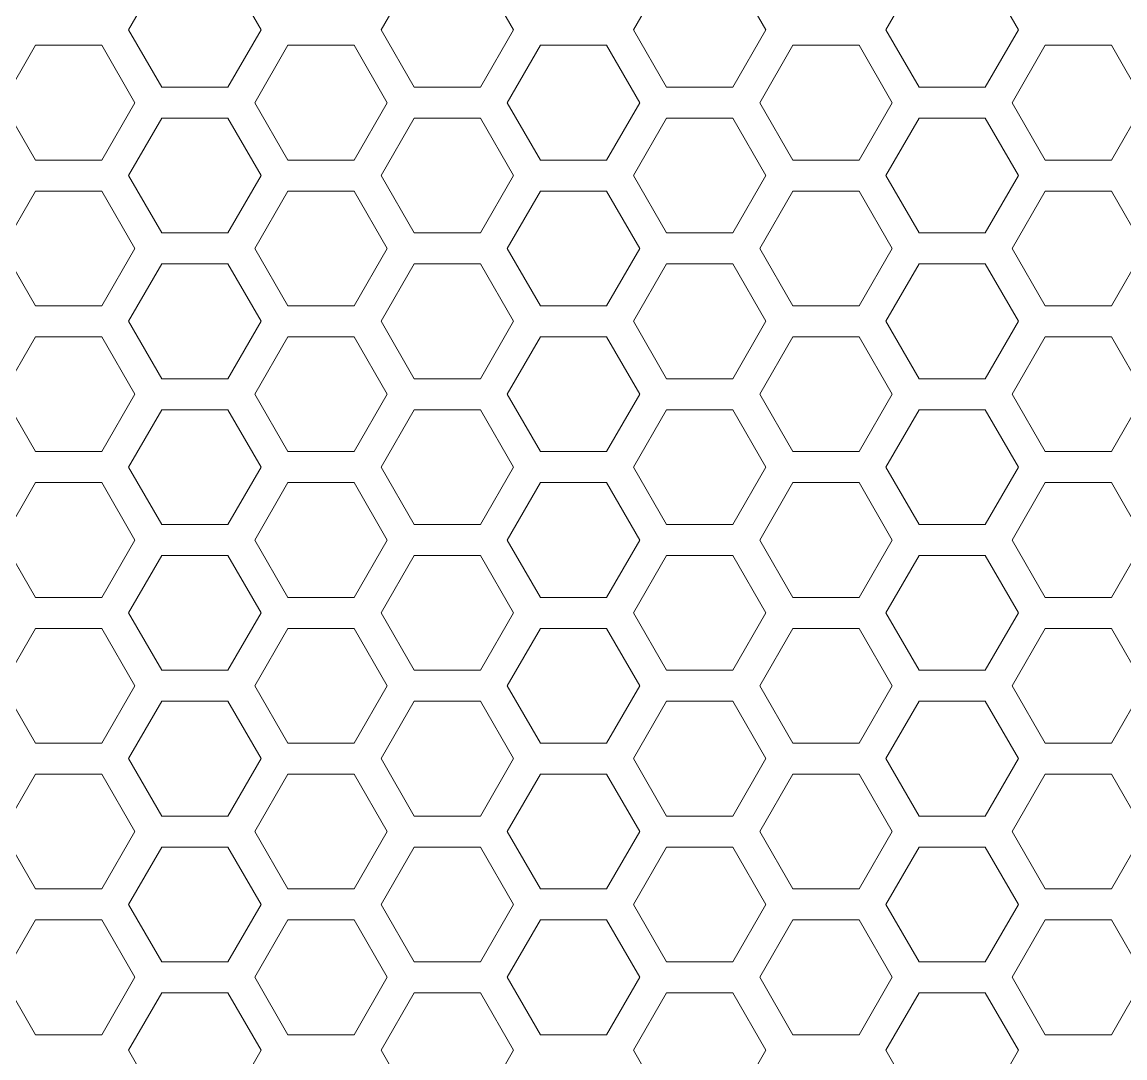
# Model space of a CAD drawing. Header units: millimetres. Extents: x 0 to 140, y -17 to 195.
# Drawn here: x 121.81 to 126.341, y 21.381 to 25.637 of the extents above; entities that cross this region are included whole.
import ezdxf

# ---------------------------------------------------------------- set-up
doc = ezdxf.new("R2010")
doc.units = ezdxf.units.MM
doc.layers.add('4203-42785_1_0', color=7, linetype='Continuous')

# ---------------------------------------------------------------- blocks, each defined once
blk = doc.blocks.new('a')
at = {"layer": '4203-42785_1_0', "color": 0, "linetype": 'ByBlock', "lineweight": 9}
for p, q in [((1506.9262, 364.3192), (1506.8194, 364.1344)), ((1507.2464, 364.1344), (1507.1396, 364.3192)), ((1507.7395, 364.3192), (1507.6327, 364.1344)), ((1508.0596, 364.1344), (1507.9529, 364.3192)), ((1508.5527, 364.3192), (1508.446, 364.1344)), ((1508.8728, 364.1344), (1508.7661, 364.3192)), ((1509.366, 364.3192), (1509.2593, 364.1344)), ((1509.6862, 364.1344), (1509.5794, 364.3192)), ((1511.8058, 364.3192), (1511.6991, 364.1344)), ((1512.1259, 364.1344), (1512.0192, 364.3192)), ((1512.6191, 364.3192), (1512.5124, 364.1344)), ((1512.9393, 364.1344), (1512.8325, 364.3192)), ((1513.4323, 364.3192), (1513.3256, 364.1344)), ((1513.7524, 364.1344), (1513.6457, 364.3192)), ((1514.2456, 364.3192), (1514.1389, 364.1344)), ((1514.5657, 364.1344), (1514.459, 364.3192)), ((1506.8194, 364.1344), (1506.9262, 363.9495)), ((1507.1396, 363.9495), (1507.2464, 364.1344)), ((1507.6327, 364.1344), (1507.7395, 363.9495)), ((1507.9529, 363.9495), (1508.0596, 364.1344)), ((1508.446, 364.1344), (1508.5527, 363.9495)), ((1508.7661, 363.9495), (1508.8728, 364.1344)), ((1509.2593, 364.1344), (1509.366, 363.9495)), ((1509.5794, 363.9495), (1509.6862, 364.1344)), ((1511.6991, 364.1344), (1511.8058, 363.9495)), ((1512.0192, 363.9495), (1512.1259, 364.1344)), ((1512.5124, 364.1344), (1512.6191, 363.9495)), ((1512.8325, 363.9495), (1512.9393, 364.1344)), ((1513.3256, 364.1344), (1513.4323, 363.9495)), ((1513.6457, 363.9495), (1513.7524, 364.1344)), ((1514.1389, 364.1344), (1514.2456, 363.9495)), ((1514.459, 363.9495), (1514.5657, 364.1344)), ((1507.3328, 364.0844), (1507.2261, 363.8996)), ((1507.5463, 364.0844), (1507.3328, 364.0844)), ((1507.653, 363.8996), (1507.5463, 364.0844)), ((1508.1461, 364.0844), (1508.0394, 363.8996)), ((1508.3595, 364.0844), (1508.1461, 364.0844)), ((1508.4662, 363.8996), (1508.3595, 364.0844)), ((1508.9594, 364.0844), (1508.8527, 363.8996)), ((1509.1728, 364.0844), (1508.9594, 364.0844)), ((1509.2795, 363.8996), (1509.1728, 364.0844)), ((1509.7726, 364.0844), (1509.6659, 363.8996)), ((1509.9861, 364.0844), (1509.7726, 364.0844)), ((1510.0928, 363.8996), (1509.9861, 364.0844)), ((1511.3992, 364.0844), (1511.2925, 363.8996)), ((1511.6126, 364.0844), (1511.3992, 364.0844)), ((1511.7193, 363.8996), (1511.6126, 364.0844)), ((1512.2124, 364.0844), (1512.1057, 363.8996)), ((1512.4259, 364.0844), (1512.2124, 364.0844)), ((1512.5326, 363.8996), (1512.4259, 364.0844)), ((1513.0257, 364.0844), (1512.919, 363.8996)), ((1513.2391, 364.0844), (1513.0257, 364.0844)), ((1513.3458, 363.8996), (1513.2391, 364.0844)), ((1513.8389, 364.0844), (1513.7322, 363.8996)), ((1514.0523, 364.0844), (1513.8389, 364.0844)), ((1514.1591, 363.8996), (1514.0523, 364.0844)), ((1514.6522, 364.0844), (1514.5455, 363.8996)), ((1514.8656, 364.0844), (1514.6522, 364.0844)), ((1514.9724, 363.8996), (1514.8656, 364.0844)), ((1506.9262, 363.9495), (1507.1396, 363.9495)), ((1507.7395, 363.9495), (1507.9529, 363.9495)), ((1508.5527, 363.9495), (1508.7661, 363.9495)), ((1509.366, 363.9495), (1509.5794, 363.9495)), ((1511.8058, 363.9495), (1512.0192, 363.9495)), ((1512.6191, 363.9495), (1512.8325, 363.9495)), ((1513.4323, 363.9495), (1513.6457, 363.9495)), ((1514.2456, 363.9495), (1514.459, 363.9495)), ((1507.2261, 363.8996), (1507.3328, 363.7147)), ((1507.5463, 363.7147), (1507.653, 363.8996)), ((1508.0394, 363.8996), (1508.1461, 363.7147)), ((1508.3595, 363.7147), (1508.4662, 363.8996)), ((1508.8527, 363.8996), (1508.9594, 363.7147)), ((1509.1728, 363.7147), (1509.2795, 363.8996)), ((1509.6659, 363.8996), (1509.7726, 363.7147)), ((1509.9861, 363.7147), (1510.0928, 363.8996)), ((1511.2925, 363.8996), (1511.3992, 363.7147)), ((1511.6126, 363.7147), (1511.7193, 363.8996)), ((1512.1057, 363.8996), (1512.2124, 363.7147)), ((1512.4259, 363.7147), (1512.5326, 363.8996)), ((1512.919, 363.8996), (1513.0257, 363.7147)), ((1513.2391, 363.7147), (1513.3458, 363.8996)), ((1513.7322, 363.8996), (1513.8389, 363.7147)), ((1514.0523, 363.7147), (1514.1591, 363.8996)), ((1514.5455, 363.8996), (1514.6522, 363.7147)), ((1514.8656, 363.7147), (1514.9724, 363.8996)), ((1506.9262, 363.8497), (1506.8194, 363.6648)), ((1507.1396, 363.8497), (1506.9262, 363.8497)), ((1507.2464, 363.6648), (1507.1396, 363.8497)), ((1507.7395, 363.8497), (1507.6327, 363.6648)), ((1507.9529, 363.8497), (1507.7395, 363.8497)), ((1508.0596, 363.6648), (1507.9529, 363.8497)), ((1508.5527, 363.8497), (1508.446, 363.6648)), ((1508.7661, 363.8497), (1508.5527, 363.8497)), ((1508.8728, 363.6648), (1508.7661, 363.8497)), ((1509.366, 363.8497), (1509.2593, 363.6648)), ((1509.5794, 363.8497), (1509.366, 363.8497)), ((1509.6862, 363.6648), (1509.5794, 363.8497)), ((1511.8058, 363.8497), (1511.6991, 363.6648)), ((1512.0192, 363.8497), (1511.8058, 363.8497)), ((1512.1259, 363.6648), (1512.0192, 363.8497)), ((1512.6191, 363.8497), (1512.5124, 363.6648)), ((1512.8325, 363.8497), (1512.6191, 363.8497)), ((1512.9393, 363.6648), (1512.8325, 363.8497)), ((1513.4323, 363.8497), (1513.3256, 363.6648)), ((1513.6457, 363.8497), (1513.4323, 363.8497)), ((1513.7524, 363.6648), (1513.6457, 363.8497)), ((1514.2456, 363.8497), (1514.1389, 363.6648)), ((1514.459, 363.8497), (1514.2456, 363.8497)), ((1514.5657, 363.6648), (1514.459, 363.8497)), ((1507.3328, 363.7147), (1507.5463, 363.7147)), ((1508.1461, 363.7147), (1508.3595, 363.7147)), ((1508.9594, 363.7147), (1509.1728, 363.7147)), ((1509.7726, 363.7147), (1509.9861, 363.7147)), ((1511.3992, 363.7147), (1511.6126, 363.7147)), ((1512.2124, 363.7147), (1512.4259, 363.7147)), ((1513.0257, 363.7147), (1513.2391, 363.7147)), ((1513.8389, 363.7147), (1514.0523, 363.7147)), ((1514.6522, 363.7147), (1514.8656, 363.7147)), ((1506.8194, 363.6648), (1506.9262, 363.4799)), ((1507.1396, 363.4799), (1507.2464, 363.6648)), ((1507.6327, 363.6648), (1507.7395, 363.4799)), ((1507.9529, 363.4799), (1508.0596, 363.6648)), ((1508.446, 363.6648), (1508.5527, 363.4799)), ((1508.7661, 363.4799), (1508.8728, 363.6648)), ((1509.2593, 363.6648), (1509.366, 363.4799)), ((1509.5794, 363.4799), (1509.6862, 363.6648)), ((1511.6991, 363.6648), (1511.8058, 363.4799)), ((1512.0192, 363.4799), (1512.1259, 363.6648)), ((1512.5124, 363.6648), (1512.6191, 363.4799)), ((1512.8325, 363.4799), (1512.9393, 363.6648)), ((1513.3256, 363.6648), (1513.4323, 363.4799)), ((1513.6457, 363.4799), (1513.7524, 363.6648)), ((1514.1389, 363.6648), (1514.2456, 363.4799)), ((1514.459, 363.4799), (1514.5657, 363.6648)), ((1507.3328, 363.6149), (1507.2261, 363.43)), ((1507.5463, 363.6149), (1507.3328, 363.6149)), ((1507.653, 363.43), (1507.5463, 363.6149)), ((1508.1461, 363.6149), (1508.0394, 363.43)), ((1508.3595, 363.6149), (1508.1461, 363.6149)), ((1508.4662, 363.43), (1508.3595, 363.6149)), ((1508.9594, 363.6149), (1508.8527, 363.43)), ((1509.1728, 363.6149), (1508.9594, 363.6149)), ((1509.2795, 363.43), (1509.1728, 363.6149)), ((1509.7726, 363.6149), (1509.6659, 363.43)), ((1509.9861, 363.6149), (1509.7726, 363.6149)), ((1510.0928, 363.43), (1509.9861, 363.6149)), ((1511.3992, 363.6149), (1511.2925, 363.43)), ((1511.6126, 363.6149), (1511.3992, 363.6149)), ((1511.7193, 363.43), (1511.6126, 363.6149)), ((1512.2124, 363.6149), (1512.1057, 363.43)), ((1512.4259, 363.6149), (1512.2124, 363.6149)), ((1512.5326, 363.43), (1512.4259, 363.6149)), ((1513.0257, 363.6149), (1512.919, 363.43)), ((1513.2391, 363.6149), (1513.0257, 363.6149)), ((1513.3458, 363.43), (1513.2391, 363.6149)), ((1513.8389, 363.6149), (1513.7322, 363.43)), ((1514.0523, 363.6149), (1513.8389, 363.6149)), ((1514.1591, 363.43), (1514.0523, 363.6149)), ((1514.6522, 363.6149), (1514.5455, 363.43)), ((1514.8656, 363.6149), (1514.6522, 363.6149)), ((1514.9724, 363.43), (1514.8656, 363.6149)), ((1506.9262, 363.4799), (1507.1396, 363.4799)), ((1507.7395, 363.4799), (1507.9529, 363.4799)), ((1508.5527, 363.4799), (1508.7661, 363.4799)), ((1509.366, 363.4799), (1509.5794, 363.4799)), ((1511.8058, 363.4799), (1512.0192, 363.4799)), ((1512.6191, 363.4799), (1512.8325, 363.4799)), ((1513.4323, 363.4799), (1513.6457, 363.4799)), ((1514.2456, 363.4799), (1514.459, 363.4799)), ((1507.2261, 363.43), (1507.3328, 363.2452)), ((1507.5463, 363.2452), (1507.653, 363.43)), ((1508.0394, 363.43), (1508.1461, 363.2452)), ((1508.3595, 363.2452), (1508.4662, 363.43)), ((1508.8527, 363.43), (1508.9594, 363.2452)), ((1509.1728, 363.2452), (1509.2795, 363.43)), ((1509.6659, 363.43), (1509.7726, 363.2452)), ((1509.9861, 363.2452), (1510.0928, 363.43)), ((1511.2925, 363.43), (1511.3992, 363.2452)), ((1511.6126, 363.2452), (1511.7193, 363.43)), ((1512.1057, 363.43), (1512.2124, 363.2452)), ((1512.4259, 363.2452), (1512.5326, 363.43)), ((1512.919, 363.43), (1513.0257, 363.2452)), ((1513.2391, 363.2452), (1513.3458, 363.43)), ((1513.7322, 363.43), (1513.8389, 363.2452)), ((1514.0523, 363.2452), (1514.1591, 363.43)), ((1514.5455, 363.43), (1514.6522, 363.2452)), ((1514.8656, 363.2452), (1514.9724, 363.43)), ((1506.9262, 363.3801), (1506.8194, 363.1953)), ((1507.1396, 363.3801), (1506.9262, 363.3801)), ((1507.2464, 363.1953), (1507.1396, 363.3801)), ((1507.7395, 363.3801), (1507.6327, 363.1953)), ((1507.9529, 363.3801), (1507.7395, 363.3801)), ((1508.0596, 363.1953), (1507.9529, 363.3801)), ((1508.5527, 363.3801), (1508.446, 363.1953)), ((1508.7661, 363.3801), (1508.5527, 363.3801)), ((1508.8728, 363.1953), (1508.7661, 363.3801)), ((1509.366, 363.3801), (1509.2593, 363.1953)), ((1509.5794, 363.3801), (1509.366, 363.3801)), ((1509.6862, 363.1953), (1509.5794, 363.3801)), ((1511.8058, 363.3801), (1511.6991, 363.1953)), ((1512.0192, 363.3801), (1511.8058, 363.3801)), ((1512.1259, 363.1953), (1512.0192, 363.3801)), ((1512.6191, 363.3801), (1512.5124, 363.1953)), ((1512.8325, 363.3801), (1512.6191, 363.3801)), ((1512.9393, 363.1953), (1512.8325, 363.3801)), ((1513.4323, 363.3801), (1513.3256, 363.1953)), ((1513.6457, 363.3801), (1513.4323, 363.3801)), ((1513.7524, 363.1953), (1513.6457, 363.3801)), ((1514.2456, 363.3801), (1514.1389, 363.1953)), ((1514.459, 363.3801), (1514.2456, 363.3801)), ((1514.5657, 363.1953), (1514.459, 363.3801)), ((1507.3328, 363.2452), (1507.5463, 363.2452)), ((1508.1461, 363.2452), (1508.3595, 363.2452)), ((1508.9594, 363.2452), (1509.1728, 363.2452)), ((1509.7726, 363.2452), (1509.9861, 363.2452)), ((1511.3992, 363.2452), (1511.6126, 363.2452)), ((1512.2124, 363.2452), (1512.4259, 363.2452)), ((1513.0257, 363.2452), (1513.2391, 363.2452)), ((1513.8389, 363.2452), (1514.0523, 363.2452)), ((1514.6522, 363.2452), (1514.8656, 363.2452)), ((1506.8194, 363.1953), (1506.9262, 363.0104)), ((1507.1396, 363.0104), (1507.2464, 363.1953)), ((1507.6327, 363.1953), (1507.7395, 363.0104)), ((1507.9529, 363.0104), (1508.0596, 363.1953)), ((1508.446, 363.1953), (1508.5527, 363.0104)), ((1508.7661, 363.0104), (1508.8728, 363.1953)), ((1509.2593, 363.1953), (1509.366, 363.0104)), ((1509.5794, 363.0104), (1509.6862, 363.1953)), ((1511.6991, 363.1953), (1511.8058, 363.0104)), ((1512.0192, 363.0104), (1512.1259, 363.1953)), ((1512.5124, 363.1953), (1512.6191, 363.0104)), ((1512.8325, 363.0104), (1512.9393, 363.1953)), ((1513.3256, 363.1953), (1513.4323, 363.0104)), ((1513.6457, 363.0104), (1513.7524, 363.1953)), ((1514.1389, 363.1953), (1514.2456, 363.0104)), ((1514.459, 363.0104), (1514.5657, 363.1953)), ((1507.3328, 363.1454), (1507.2261, 362.9605)), ((1507.5463, 363.1454), (1507.3328, 363.1454)), ((1507.653, 362.9605), (1507.5463, 363.1454)), ((1508.1461, 363.1454), (1508.0394, 362.9605)), ((1508.3595, 363.1454), (1508.1461, 363.1454)), ((1508.4662, 362.9605), (1508.3595, 363.1454)), ((1508.9594, 363.1454), (1508.8527, 362.9605)), ((1509.1728, 363.1454), (1508.9594, 363.1454)), ((1509.2795, 362.9605), (1509.1728, 363.1454)), ((1509.7726, 363.1454), (1509.6659, 362.9605)), ((1509.9861, 363.1454), (1509.7726, 363.1454)), ((1510.0928, 362.9605), (1509.9861, 363.1454)), ((1511.3992, 363.1454), (1511.2925, 362.9605)), ((1511.6126, 363.1454), (1511.3992, 363.1454)), ((1511.7193, 362.9605), (1511.6126, 363.1454)), ((1512.2124, 363.1454), (1512.1057, 362.9605)), ((1512.4259, 363.1454), (1512.2124, 363.1454)), ((1512.5326, 362.9605), (1512.4259, 363.1454)), ((1513.0257, 363.1454), (1512.919, 362.9605)), ((1513.2391, 363.1454), (1513.0257, 363.1454)), ((1513.3458, 362.9605), (1513.2391, 363.1454)), ((1513.8389, 363.1454), (1513.7322, 362.9605)), ((1514.0523, 363.1454), (1513.8389, 363.1454)), ((1514.1591, 362.9605), (1514.0523, 363.1454)), ((1514.6522, 363.1454), (1514.5455, 362.9605)), ((1514.8656, 363.1454), (1514.6522, 363.1454)), ((1514.9724, 362.9605), (1514.8656, 363.1454)), ((1506.9262, 363.0104), (1507.1396, 363.0104)), ((1507.7395, 363.0104), (1507.9529, 363.0104)), ((1508.5527, 363.0104), (1508.7661, 363.0104)), ((1509.366, 363.0104), (1509.5794, 363.0104)), ((1511.8058, 363.0104), (1512.0192, 363.0104)), ((1512.6191, 363.0104), (1512.8325, 363.0104)), ((1513.4323, 363.0104), (1513.6457, 363.0104)), ((1514.2456, 363.0104), (1514.459, 363.0104)), ((1507.2261, 362.9605), (1507.3328, 362.7756)), ((1507.5463, 362.7756), (1507.653, 362.9605)), ((1508.0394, 362.9605), (1508.1461, 362.7756)), ((1508.3595, 362.7756), (1508.4662, 362.9605)), ((1508.8527, 362.9605), (1508.9594, 362.7756)), ((1509.1728, 362.7756), (1509.2795, 362.9605)), ((1509.6659, 362.9605), (1509.7726, 362.7756)), ((1509.9861, 362.7756), (1510.0928, 362.9605)), ((1511.2925, 362.9605), (1511.3992, 362.7756)), ((1511.6126, 362.7756), (1511.7193, 362.9605)), ((1512.1057, 362.9605), (1512.2124, 362.7756)), ((1512.4259, 362.7756), (1512.5326, 362.9605)), ((1512.919, 362.9605), (1513.0257, 362.7756)), ((1513.2391, 362.7756), (1513.3458, 362.9605)), ((1513.7322, 362.9605), (1513.8389, 362.7756)), ((1514.0523, 362.7756), (1514.1591, 362.9605)), ((1514.5455, 362.9605), (1514.6522, 362.7756)), ((1514.8656, 362.7756), (1514.9724, 362.9605)), ((1506.9262, 362.9106), (1506.8194, 362.7257)), ((1507.1396, 362.9106), (1506.9262, 362.9106)), ((1507.2464, 362.7257), (1507.1396, 362.9106)), ((1507.7395, 362.9106), (1507.6327, 362.7257)), ((1507.9529, 362.9106), (1507.7395, 362.9106)), ((1508.0596, 362.7257), (1507.9529, 362.9106)), ((1508.5527, 362.9106), (1508.446, 362.7257)), ((1508.7661, 362.9106), (1508.5527, 362.9106)), ((1508.8728, 362.7257), (1508.7661, 362.9106)), ((1509.366, 362.9106), (1509.2593, 362.7257)), ((1509.5794, 362.9106), (1509.366, 362.9106)), ((1509.6862, 362.7257), (1509.5794, 362.9106)), ((1511.8058, 362.9106), (1511.6991, 362.7257)), ((1512.0192, 362.9106), (1511.8058, 362.9106)), ((1512.1259, 362.7257), (1512.0192, 362.9106)), ((1512.6191, 362.9106), (1512.5124, 362.7257)), ((1512.8325, 362.9106), (1512.6191, 362.9106)), ((1512.9393, 362.7257), (1512.8325, 362.9106)), ((1513.4323, 362.9106), (1513.3256, 362.7257)), ((1513.6457, 362.9106), (1513.4323, 362.9106)), ((1513.7524, 362.7257), (1513.6457, 362.9106)), ((1514.2456, 362.9106), (1514.1389, 362.7257)), ((1514.459, 362.9106), (1514.2456, 362.9106)), ((1514.5657, 362.7257), (1514.459, 362.9106)), ((1507.3328, 362.7756), (1507.5463, 362.7756)), ((1508.1461, 362.7756), (1508.3595, 362.7756)), ((1508.9594, 362.7756), (1509.1728, 362.7756)), ((1509.7726, 362.7756), (1509.9861, 362.7756)), ((1511.3992, 362.7756), (1511.6126, 362.7756)), ((1512.2124, 362.7756), (1512.4259, 362.7756)), ((1513.0257, 362.7756), (1513.2391, 362.7756)), ((1513.8389, 362.7756), (1514.0523, 362.7756)), ((1514.6522, 362.7756), (1514.8656, 362.7756)), ((1506.8194, 362.7257), (1506.9262, 362.5409)), ((1507.1396, 362.5409), (1507.2464, 362.7257)), ((1507.6327, 362.7257), (1507.7395, 362.5409)), ((1507.9529, 362.5409), (1508.0596, 362.7257)), ((1508.446, 362.7257), (1508.5527, 362.5409)), ((1508.7661, 362.5409), (1508.8728, 362.7257)), ((1509.2593, 362.7257), (1509.366, 362.5409)), ((1509.5794, 362.5409), (1509.6862, 362.7257)), ((1511.6991, 362.7257), (1511.8058, 362.5409)), ((1512.0192, 362.5409), (1512.1259, 362.7257)), ((1512.5124, 362.7257), (1512.6191, 362.5409)), ((1512.8325, 362.5409), (1512.9393, 362.7257)), ((1513.3256, 362.7257), (1513.4323, 362.5409)), ((1513.6457, 362.5409), (1513.7524, 362.7257)), ((1514.1389, 362.7257), (1514.2456, 362.5409)), ((1514.459, 362.5409), (1514.5657, 362.7257)), ((1507.3328, 362.6758), (1507.2261, 362.4909)), ((1507.5463, 362.6758), (1507.3328, 362.6758)), ((1507.653, 362.4909), (1507.5463, 362.6758)), ((1508.1461, 362.6758), (1508.0394, 362.4909)), ((1508.3595, 362.6758), (1508.1461, 362.6758)), ((1508.4662, 362.4909), (1508.3595, 362.6758)), ((1508.9594, 362.6758), (1508.8527, 362.4909)), ((1509.1728, 362.6758), (1508.9594, 362.6758)), ((1509.2795, 362.4909), (1509.1728, 362.6758)), ((1509.7726, 362.6758), (1509.6659, 362.4909)), ((1509.9861, 362.6758), (1509.7726, 362.6758)), ((1510.0928, 362.4909), (1509.9861, 362.6758)), ((1511.3992, 362.6758), (1511.2925, 362.4909)), ((1511.6126, 362.6758), (1511.3992, 362.6758)), ((1511.7193, 362.4909), (1511.6126, 362.6758)), ((1512.2124, 362.6758), (1512.1057, 362.4909)), ((1512.4259, 362.6758), (1512.2124, 362.6758)), ((1512.5326, 362.4909), (1512.4259, 362.6758)), ((1513.0257, 362.6758), (1512.919, 362.4909)), ((1513.2391, 362.6758), (1513.0257, 362.6758)), ((1513.3458, 362.4909), (1513.2391, 362.6758)), ((1513.8389, 362.6758), (1513.7322, 362.4909)), ((1514.0523, 362.6758), (1513.8389, 362.6758)), ((1514.1591, 362.4909), (1514.0523, 362.6758)), ((1514.6522, 362.6758), (1514.5455, 362.4909)), ((1514.8656, 362.6758), (1514.6522, 362.6758)), ((1514.9724, 362.4909), (1514.8656, 362.6758)), ((1506.9262, 362.5409), (1507.1396, 362.5409)), ((1507.7395, 362.5409), (1507.9529, 362.5409)), ((1508.5527, 362.5409), (1508.7661, 362.5409)), ((1509.366, 362.5409), (1509.5794, 362.5409)), ((1511.8058, 362.5409), (1512.0192, 362.5409)), ((1512.6191, 362.5409), (1512.8325, 362.5409)), ((1513.4323, 362.5409), (1513.6457, 362.5409)), ((1514.2456, 362.5409), (1514.459, 362.5409)), ((1507.2261, 362.4909), (1507.3328, 362.3061)), ((1507.5463, 362.3061), (1507.653, 362.4909)), ((1508.0394, 362.4909), (1508.1461, 362.3061)), ((1508.3595, 362.3061), (1508.4662, 362.4909)), ((1508.8527, 362.4909), (1508.9594, 362.3061)), ((1509.1728, 362.3061), (1509.2795, 362.4909)), ((1509.6659, 362.4909), (1509.7726, 362.3061)), ((1509.9861, 362.3061), (1510.0928, 362.4909)), ((1511.2925, 362.4909), (1511.3992, 362.3061)), ((1511.6126, 362.3061), (1511.7193, 362.4909)), ((1512.1057, 362.4909), (1512.2124, 362.3061)), ((1512.4259, 362.3061), (1512.5326, 362.4909)), ((1512.919, 362.4909), (1513.0257, 362.3061)), ((1513.2391, 362.3061), (1513.3458, 362.4909)), ((1513.7322, 362.4909), (1513.8389, 362.3061)), ((1514.0523, 362.3061), (1514.1591, 362.4909)), ((1514.5455, 362.4909), (1514.6522, 362.3061)), ((1514.8656, 362.3061), (1514.9724, 362.4909)), ((1506.9262, 362.441), (1506.8194, 362.2562)), ((1507.1396, 362.441), (1506.9262, 362.441)), ((1507.2464, 362.2562), (1507.1396, 362.441)), ((1507.7395, 362.441), (1507.6327, 362.2562)), ((1507.9529, 362.441), (1507.7395, 362.441)), ((1508.0596, 362.2562), (1507.9529, 362.441)), ((1508.5527, 362.441), (1508.446, 362.2562)), ((1508.7661, 362.441), (1508.5527, 362.441)), ((1508.8728, 362.2562), (1508.7661, 362.441)), ((1509.366, 362.441), (1509.2593, 362.2562)), ((1509.5794, 362.441), (1509.366, 362.441)), ((1509.6862, 362.2562), (1509.5794, 362.441)), ((1511.8058, 362.441), (1511.6991, 362.2562)), ((1512.0192, 362.441), (1511.8058, 362.441)), ((1512.1259, 362.2562), (1512.0192, 362.441)), ((1512.6191, 362.441), (1512.5124, 362.2562)), ((1512.8325, 362.441), (1512.6191, 362.441)), ((1512.9393, 362.2562), (1512.8325, 362.441)), ((1513.4323, 362.441), (1513.3256, 362.2562)), ((1513.6457, 362.441), (1513.4323, 362.441)), ((1513.7524, 362.2562), (1513.6457, 362.441)), ((1514.2456, 362.441), (1514.1389, 362.2562)), ((1514.459, 362.441), (1514.2456, 362.441)), ((1514.5657, 362.2562), (1514.459, 362.441)), ((1507.3328, 362.3061), (1507.5463, 362.3061)), ((1508.1461, 362.3061), (1508.3595, 362.3061)), ((1508.9594, 362.3061), (1509.1728, 362.3061)), ((1509.7726, 362.3061), (1509.9861, 362.3061)), ((1511.3992, 362.3061), (1511.6126, 362.3061)), ((1512.2124, 362.3061), (1512.4259, 362.3061)), ((1513.0257, 362.3061), (1513.2391, 362.3061)), ((1513.8389, 362.3061), (1514.0523, 362.3061)), ((1514.6522, 362.3061), (1514.8656, 362.3061)), ((1506.8194, 362.2562), (1506.9262, 362.0713)), ((1507.1396, 362.0713), (1507.2464, 362.2562)), ((1507.6327, 362.2562), (1507.7395, 362.0713)), ((1507.9529, 362.0713), (1508.0596, 362.2562)), ((1508.446, 362.2562), (1508.5527, 362.0713)), ((1508.7661, 362.0713), (1508.8728, 362.2562)), ((1509.2593, 362.2562), (1509.366, 362.0713)), ((1509.5794, 362.0713), (1509.6862, 362.2562)), ((1511.6991, 362.2562), (1511.8058, 362.0713)), ((1512.0192, 362.0713), (1512.1259, 362.2562)), ((1512.5124, 362.2562), (1512.6191, 362.0713)), ((1512.8325, 362.0713), (1512.9393, 362.2562)), ((1513.3256, 362.2562), (1513.4323, 362.0713)), ((1513.6457, 362.0713), (1513.7524, 362.2562)), ((1514.1389, 362.2562), (1514.2456, 362.0713)), ((1514.459, 362.0713), (1514.5657, 362.2562)), ((1507.3328, 362.2063), (1507.2261, 362.0214)), ((1507.5463, 362.2063), (1507.3328, 362.2063)), ((1507.653, 362.0214), (1507.5463, 362.2063)), ((1508.1461, 362.2063), (1508.0394, 362.0214)), ((1508.3595, 362.2063), (1508.1461, 362.2063)), ((1508.4662, 362.0214), (1508.3595, 362.2063)), ((1508.9594, 362.2063), (1508.8527, 362.0214)), ((1509.1728, 362.2063), (1508.9594, 362.2063)), ((1509.2795, 362.0214), (1509.1728, 362.2063)), ((1509.7726, 362.2063), (1509.6659, 362.0214)), ((1509.9861, 362.2063), (1509.7726, 362.2063)), ((1510.0928, 362.0214), (1509.9861, 362.2063)), ((1511.3992, 362.2063), (1511.2925, 362.0214)), ((1511.6126, 362.2063), (1511.3992, 362.2063)), ((1511.7193, 362.0214), (1511.6126, 362.2063)), ((1512.2124, 362.2063), (1512.1057, 362.0214)), ((1512.4259, 362.2063), (1512.2124, 362.2063)), ((1512.5326, 362.0214), (1512.4259, 362.2063)), ((1513.0257, 362.2063), (1512.919, 362.0214)), ((1513.2391, 362.2063), (1513.0257, 362.2063)), ((1513.3458, 362.0214), (1513.2391, 362.2063)), ((1513.8389, 362.2063), (1513.7322, 362.0214)), ((1514.0523, 362.2063), (1513.8389, 362.2063)), ((1514.1591, 362.0214), (1514.0523, 362.2063)), ((1514.6522, 362.2063), (1514.5455, 362.0214)), ((1514.8656, 362.2063), (1514.6522, 362.2063)), ((1514.9724, 362.0214), (1514.8656, 362.2063)), ((1506.9262, 362.0713), (1507.1396, 362.0713)), ((1507.7395, 362.0713), (1507.9529, 362.0713)), ((1508.5527, 362.0713), (1508.7661, 362.0713)), ((1509.366, 362.0713), (1509.5794, 362.0713)), ((1511.8058, 362.0713), (1512.0192, 362.0713)), ((1512.6191, 362.0713), (1512.8325, 362.0713)), ((1513.4323, 362.0713), (1513.6457, 362.0713)), ((1514.2456, 362.0713), (1514.459, 362.0713)), ((1507.2261, 362.0214), (1507.3328, 361.8365)), ((1507.5463, 361.8365), (1507.653, 362.0214)), ((1508.0394, 362.0214), (1508.1461, 361.8365)), ((1508.3595, 361.8365), (1508.4662, 362.0214)), ((1508.8527, 362.0214), (1508.9594, 361.8365)), ((1509.1728, 361.8365), (1509.2795, 362.0214)), ((1509.6659, 362.0214), (1509.7726, 361.8365)), ((1509.9861, 361.8365), (1510.0928, 362.0214)), ((1511.2925, 362.0214), (1511.3992, 361.8365)), ((1511.6126, 361.8365), (1511.7193, 362.0214)), ((1512.1057, 362.0214), (1512.2124, 361.8365)), ((1512.4259, 361.8365), (1512.5326, 362.0214)), ((1512.919, 362.0214), (1513.0257, 361.8365)), ((1513.2391, 361.8365), (1513.3458, 362.0214)), ((1513.7322, 362.0214), (1513.8389, 361.8365)), ((1514.0523, 361.8365), (1514.1591, 362.0214)), ((1514.5455, 362.0214), (1514.6522, 361.8365)), ((1514.8656, 361.8365), (1514.9724, 362.0214)), ((1506.9262, 361.9715), (1506.8194, 361.7866)), ((1507.1396, 361.9715), (1506.9262, 361.9715)), ((1507.2464, 361.7866), (1507.1396, 361.9715)), ((1507.7395, 361.9715), (1507.6327, 361.7866)), ((1507.9529, 361.9715), (1507.7395, 361.9715)), ((1508.0596, 361.7866), (1507.9529, 361.9715)), ((1508.5527, 361.9715), (1508.446, 361.7866)), ((1508.7661, 361.9715), (1508.5527, 361.9715)), ((1508.8728, 361.7866), (1508.7661, 361.9715)), ((1509.366, 361.9715), (1509.2593, 361.7866)), ((1509.5794, 361.9715), (1509.366, 361.9715)), ((1509.6862, 361.7866), (1509.5794, 361.9715)), ((1511.8058, 361.9715), (1511.6991, 361.7866)), ((1512.0192, 361.9715), (1511.8058, 361.9715)), ((1512.1259, 361.7866), (1512.0192, 361.9715)), ((1512.6191, 361.9715), (1512.5124, 361.7866)), ((1512.8325, 361.9715), (1512.6191, 361.9715)), ((1512.9393, 361.7866), (1512.8325, 361.9715)), ((1513.4323, 361.9715), (1513.3256, 361.7866)), ((1513.6457, 361.9715), (1513.4323, 361.9715)), ((1513.7524, 361.7866), (1513.6457, 361.9715)), ((1514.2456, 361.9715), (1514.1389, 361.7866)), ((1514.459, 361.9715), (1514.2456, 361.9715)), ((1514.5657, 361.7866), (1514.459, 361.9715)), ((1507.3328, 361.8365), (1507.5463, 361.8365)), ((1508.1461, 361.8365), (1508.3595, 361.8365)), ((1508.9594, 361.8365), (1509.1728, 361.8365)), ((1509.7726, 361.8365), (1509.9861, 361.8365)), ((1511.3992, 361.8365), (1511.6126, 361.8365)), ((1512.2124, 361.8365), (1512.4259, 361.8365)), ((1513.0257, 361.8365), (1513.2391, 361.8365)), ((1513.8389, 361.8365), (1514.0523, 361.8365)), ((1514.6522, 361.8365), (1514.8656, 361.8365)), ((1506.8194, 361.7866), (1506.9262, 361.6018)), ((1507.1396, 361.6018), (1507.2464, 361.7866)), ((1507.6327, 361.7866), (1507.7395, 361.6018)), ((1507.9529, 361.6018), (1508.0596, 361.7866)), ((1508.446, 361.7866), (1508.5527, 361.6018)), ((1508.7661, 361.6018), (1508.8728, 361.7866)), ((1509.2593, 361.7866), (1509.366, 361.6018)), ((1509.5794, 361.6018), (1509.6862, 361.7866)), ((1511.6991, 361.7866), (1511.8058, 361.6018)), ((1512.0192, 361.6018), (1512.1259, 361.7866)), ((1512.5124, 361.7866), (1512.6191, 361.6018)), ((1512.8325, 361.6018), (1512.9393, 361.7866)), ((1513.3256, 361.7866), (1513.4323, 361.6018)), ((1513.6457, 361.6018), (1513.7524, 361.7866)), ((1514.1389, 361.7866), (1514.2456, 361.6018)), ((1514.459, 361.6018), (1514.5657, 361.7866)), ((1507.3328, 361.7367), (1507.2261, 361.5519)), ((1507.5463, 361.7367), (1507.3328, 361.7367)), ((1507.653, 361.5519), (1507.5463, 361.7367)), ((1508.1461, 361.7367), (1508.0394, 361.5519)), ((1508.3595, 361.7367), (1508.1461, 361.7367)), ((1508.4662, 361.5519), (1508.3595, 361.7367)), ((1508.9594, 361.7367), (1508.8527, 361.5519)), ((1509.1728, 361.7367), (1508.9594, 361.7367)), ((1509.2795, 361.5519), (1509.1728, 361.7367)), ((1509.7726, 361.7367), (1509.6659, 361.5519)), ((1509.9861, 361.7367), (1509.7726, 361.7367)), ((1510.0928, 361.5519), (1509.9861, 361.7367)), ((1511.3992, 361.7367), (1511.2925, 361.5519)), ((1511.6126, 361.7367), (1511.3992, 361.7367)), ((1511.7193, 361.5519), (1511.6126, 361.7367)), ((1512.2124, 361.7367), (1512.1057, 361.5519)), ((1512.4259, 361.7367), (1512.2124, 361.7367)), ((1512.5326, 361.5519), (1512.4259, 361.7367)), ((1513.0257, 361.7367), (1512.919, 361.5519)), ((1513.2391, 361.7367), (1513.0257, 361.7367)), ((1513.3458, 361.5519), (1513.2391, 361.7367)), ((1513.8389, 361.7367), (1513.7322, 361.5519)), ((1514.0523, 361.7367), (1513.8389, 361.7367)), ((1514.1591, 361.5519), (1514.0523, 361.7367)), ((1514.6522, 361.7367), (1514.5455, 361.5519)), ((1514.8656, 361.7367), (1514.6522, 361.7367)), ((1514.9724, 361.5519), (1514.8656, 361.7367)), ((1506.9262, 361.6018), (1507.1396, 361.6018)), ((1507.7395, 361.6018), (1507.9529, 361.6018)), ((1508.5527, 361.6018), (1508.7661, 361.6018)), ((1509.366, 361.6018), (1509.5794, 361.6018)), ((1511.8058, 361.6018), (1512.0192, 361.6018)), ((1512.6191, 361.6018), (1512.8325, 361.6018)), ((1513.4323, 361.6018), (1513.6457, 361.6018)), ((1514.2456, 361.6018), (1514.459, 361.6018)), ((1507.2261, 361.5519), (1507.3328, 361.367)), ((1507.5463, 361.367), (1507.653, 361.5519)), ((1508.0394, 361.5519), (1508.1461, 361.367)), ((1508.3595, 361.367), (1508.4662, 361.5519)), ((1508.8527, 361.5519), (1508.9594, 361.367)), ((1509.1728, 361.367), (1509.2795, 361.5519)), ((1509.6659, 361.5519), (1509.7726, 361.367)), ((1509.9861, 361.367), (1510.0928, 361.5519)), ((1511.2925, 361.5519), (1511.3992, 361.367)), ((1511.6126, 361.367), (1511.7193, 361.5519)), ((1512.1057, 361.5519), (1512.2124, 361.367)), ((1512.4259, 361.367), (1512.5326, 361.5519)), ((1512.919, 361.5519), (1513.0257, 361.367)), ((1513.2391, 361.367), (1513.3458, 361.5519)), ((1513.7322, 361.5519), (1513.8389, 361.367)), ((1514.0523, 361.367), (1514.1591, 361.5519)), ((1514.5455, 361.5519), (1514.6522, 361.367)), ((1514.8656, 361.367), (1514.9724, 361.5519)), ((1506.9262, 361.502), (1506.8194, 361.3171)), ((1507.1396, 361.502), (1506.9262, 361.502)), ((1507.2464, 361.3171), (1507.1396, 361.502)), ((1507.7395, 361.502), (1507.6327, 361.3171)), ((1507.9529, 361.502), (1507.7395, 361.502)), ((1508.0596, 361.3171), (1507.9529, 361.502)), ((1508.5527, 361.502), (1508.446, 361.3171)), ((1508.7661, 361.502), (1508.5527, 361.502)), ((1508.8728, 361.3171), (1508.7661, 361.502)), ((1509.366, 361.502), (1509.2593, 361.3171)), ((1509.5794, 361.502), (1509.366, 361.502)), ((1509.6862, 361.3171), (1509.5794, 361.502)), ((1511.8058, 361.502), (1511.6991, 361.3171)), ((1512.0192, 361.502), (1511.8058, 361.502)), ((1512.1259, 361.3171), (1512.0192, 361.502)), ((1512.6191, 361.502), (1512.5124, 361.3171)), ((1512.8325, 361.502), (1512.6191, 361.502)), ((1512.9393, 361.3171), (1512.8325, 361.502)), ((1513.4323, 361.502), (1513.3256, 361.3171)), ((1513.6457, 361.502), (1513.4323, 361.502)), ((1513.7524, 361.3171), (1513.6457, 361.502)), ((1514.2456, 361.502), (1514.1389, 361.3171)), ((1514.459, 361.502), (1514.2456, 361.502)), ((1514.5657, 361.3171), (1514.459, 361.502)), ((1507.3328, 361.367), (1507.5463, 361.367)), ((1508.1461, 361.367), (1508.3595, 361.367)), ((1508.9594, 361.367), (1509.1728, 361.367)), ((1509.7726, 361.367), (1509.9861, 361.367)), ((1511.3992, 361.367), (1511.6126, 361.367)), ((1512.2124, 361.367), (1512.4259, 361.367)), ((1513.0257, 361.367), (1513.2391, 361.367)), ((1513.8389, 361.367), (1514.0523, 361.367)), ((1514.6522, 361.367), (1514.8656, 361.367)), ((1506.8194, 361.3171), (1506.9262, 361.1322)), ((1507.1396, 361.1322), (1507.2464, 361.3171)), ((1507.6327, 361.3171), (1507.7395, 361.1322)), ((1507.9529, 361.1322), (1508.0596, 361.3171)), ((1508.446, 361.3171), (1508.5527, 361.1322)), ((1508.7661, 361.1322), (1508.8728, 361.3171)), ((1509.2593, 361.3171), (1509.366, 361.1322)), ((1509.5794, 361.1322), (1509.6862, 361.3171)), ((1511.6991, 361.3171), (1511.8058, 361.1322)), ((1512.0192, 361.1322), (1512.1259, 361.3171)), ((1512.5124, 361.3171), (1512.6191, 361.1322)), ((1512.8325, 361.1322), (1512.9393, 361.3171)), ((1513.3256, 361.3171), (1513.4323, 361.1322)), ((1513.6457, 361.1322), (1513.7524, 361.3171)), ((1514.1389, 361.3171), (1514.2456, 361.1322)), ((1514.459, 361.1322), (1514.5657, 361.3171)), ((1507.3328, 361.2672), (1507.2261, 361.0823)), ((1507.5463, 361.2672), (1507.3328, 361.2672)), ((1507.653, 361.0823), (1507.5463, 361.2672)), ((1508.1461, 361.2672), (1508.0394, 361.0823)), ((1508.3595, 361.2672), (1508.1461, 361.2672)), ((1508.4662, 361.0823), (1508.3595, 361.2672)), ((1508.9594, 361.2672), (1508.8527, 361.0823)), ((1509.1728, 361.2672), (1508.9594, 361.2672)), ((1509.2795, 361.0823), (1509.1728, 361.2672)), ((1509.7726, 361.2672), (1509.6659, 361.0823)), ((1509.9861, 361.2672), (1509.7726, 361.2672)), ((1510.0928, 361.0823), (1509.9861, 361.2672)), ((1511.3992, 361.2672), (1511.2925, 361.0823)), ((1511.6126, 361.2672), (1511.3992, 361.2672)), ((1511.7193, 361.0823), (1511.6126, 361.2672)), ((1512.2124, 361.2672), (1512.1057, 361.0823)), ((1512.4259, 361.2672), (1512.2124, 361.2672)), ((1512.5326, 361.0823), (1512.4259, 361.2672)), ((1513.0257, 361.2672), (1512.919, 361.0823)), ((1513.2391, 361.2672), (1513.0257, 361.2672)), ((1513.3458, 361.0823), (1513.2391, 361.2672)), ((1513.8389, 361.2672), (1513.7322, 361.0823)), ((1514.0523, 361.2672), (1513.8389, 361.2672)), ((1514.1591, 361.0823), (1514.0523, 361.2672)), ((1514.6522, 361.2672), (1514.5455, 361.0823)), ((1514.8656, 361.2672), (1514.6522, 361.2672)), ((1514.9724, 361.0823), (1514.8656, 361.2672)), ((1506.9262, 361.1322), (1507.1396, 361.1322)), ((1507.7395, 361.1322), (1507.9529, 361.1322)), ((1508.5527, 361.1322), (1508.7661, 361.1322)), ((1509.366, 361.1322), (1509.5794, 361.1322)), ((1511.8058, 361.1322), (1512.0192, 361.1322)), ((1512.6191, 361.1322), (1512.8325, 361.1322)), ((1513.4323, 361.1322), (1513.6457, 361.1322)), ((1514.2456, 361.1322), (1514.459, 361.1322)), ((1507.2261, 361.0823), (1507.3328, 360.8975)), ((1507.5463, 360.8975), (1507.653, 361.0823)), ((1508.0394, 361.0823), (1508.1461, 360.8975)), ((1508.3595, 360.8975), (1508.4662, 361.0823)), ((1508.8527, 361.0823), (1508.9594, 360.8975)), ((1509.1728, 360.8975), (1509.2795, 361.0823)), ((1509.6659, 361.0823), (1509.7726, 360.8975)), ((1509.9861, 360.8975), (1510.0928, 361.0823)), ((1511.2925, 361.0823), (1511.3992, 360.8975)), ((1511.6126, 360.8975), (1511.7193, 361.0823)), ((1512.1057, 361.0823), (1512.2124, 360.8975)), ((1512.4259, 360.8975), (1512.5326, 361.0823)), ((1512.919, 361.0823), (1513.0257, 360.8975)), ((1513.2391, 360.8975), (1513.3458, 361.0823)), ((1513.7322, 361.0823), (1513.8389, 360.8975)), ((1514.0523, 360.8975), (1514.1591, 361.0823)), ((1514.5455, 361.0823), (1514.6522, 360.8975)), ((1514.8656, 360.8975), (1514.9724, 361.0823)), ((1506.9262, 361.0324), (1506.8194, 360.8475)), ((1507.1396, 361.0324), (1506.9262, 361.0324)), ((1507.2464, 360.8475), (1507.1396, 361.0324)), ((1507.7395, 361.0324), (1507.6327, 360.8475)), ((1507.9529, 361.0324), (1507.7395, 361.0324)), ((1508.0596, 360.8475), (1507.9529, 361.0324)), ((1508.5527, 361.0324), (1508.446, 360.8475)), ((1508.7661, 361.0324), (1508.5527, 361.0324)), ((1508.8728, 360.8475), (1508.7661, 361.0324)), ((1509.366, 361.0324), (1509.2593, 360.8475)), ((1509.5794, 361.0324), (1509.366, 361.0324)), ((1509.6862, 360.8475), (1509.5794, 361.0324)), ((1511.8058, 361.0324), (1511.6991, 360.8475)), ((1512.0192, 361.0324), (1511.8058, 361.0324)), ((1512.1259, 360.8475), (1512.0192, 361.0324)), ((1512.6191, 361.0324), (1512.5124, 360.8475)), ((1512.8325, 361.0324), (1512.6191, 361.0324)), ((1512.9393, 360.8475), (1512.8325, 361.0324)), ((1513.4323, 361.0324), (1513.3256, 360.8475)), ((1513.6457, 361.0324), (1513.4323, 361.0324)), ((1513.7524, 360.8475), (1513.6457, 361.0324)), ((1514.2456, 361.0324), (1514.1389, 360.8475)), ((1514.459, 361.0324), (1514.2456, 361.0324)), ((1514.5657, 360.8475), (1514.459, 361.0324)), ((1507.3328, 360.8975), (1507.5463, 360.8975)), ((1508.1461, 360.8975), (1508.3595, 360.8975)), ((1508.9594, 360.8975), (1509.1728, 360.8975)), ((1509.7726, 360.8975), (1509.9861, 360.8975)), ((1511.3992, 360.8975), (1511.6126, 360.8975)), ((1512.2124, 360.8975), (1512.4259, 360.8975)), ((1513.0257, 360.8975), (1513.2391, 360.8975)), ((1513.8389, 360.8975), (1514.0523, 360.8975)), ((1514.6522, 360.8975), (1514.8656, 360.8975)), ((1506.8194, 360.8475), (1506.9262, 360.6627)), ((1507.1396, 360.6627), (1507.2464, 360.8475)), ((1507.6327, 360.8475), (1507.7395, 360.6627)), ((1507.9529, 360.6627), (1508.0596, 360.8475)), ((1508.446, 360.8475), (1508.5527, 360.6627)), ((1508.7661, 360.6627), (1508.8728, 360.8475)), ((1509.2593, 360.8475), (1509.366, 360.6627)), ((1509.5794, 360.6627), (1509.6862, 360.8475)), ((1511.6991, 360.8475), (1511.8058, 360.6627)), ((1512.0192, 360.6627), (1512.1259, 360.8475)), ((1512.5124, 360.8475), (1512.6191, 360.6627)), ((1512.8325, 360.6627), (1512.9393, 360.8475)), ((1513.3256, 360.8475), (1513.4323, 360.6627)), ((1513.6457, 360.6627), (1513.7524, 360.8475)), ((1514.1389, 360.8475), (1514.2456, 360.6627)), ((1514.459, 360.6627), (1514.5657, 360.8475))]:
    blk.add_line(p, q, dxfattribs=at)

msp = doc.modelspace()

# ---------------------------------------------------------------- block references
at = {"lineweight": 15, "xscale": 1.275468447124703, "yscale": 1.275468447124703, "zscale": 1.275468447124703}
for p in [(-1805.8773, -438.8363), (-1799.6535, -438.8363)]:
    msp.add_blockref('a', p, dxfattribs=at)

doc.saveas('drawing.dxf')
